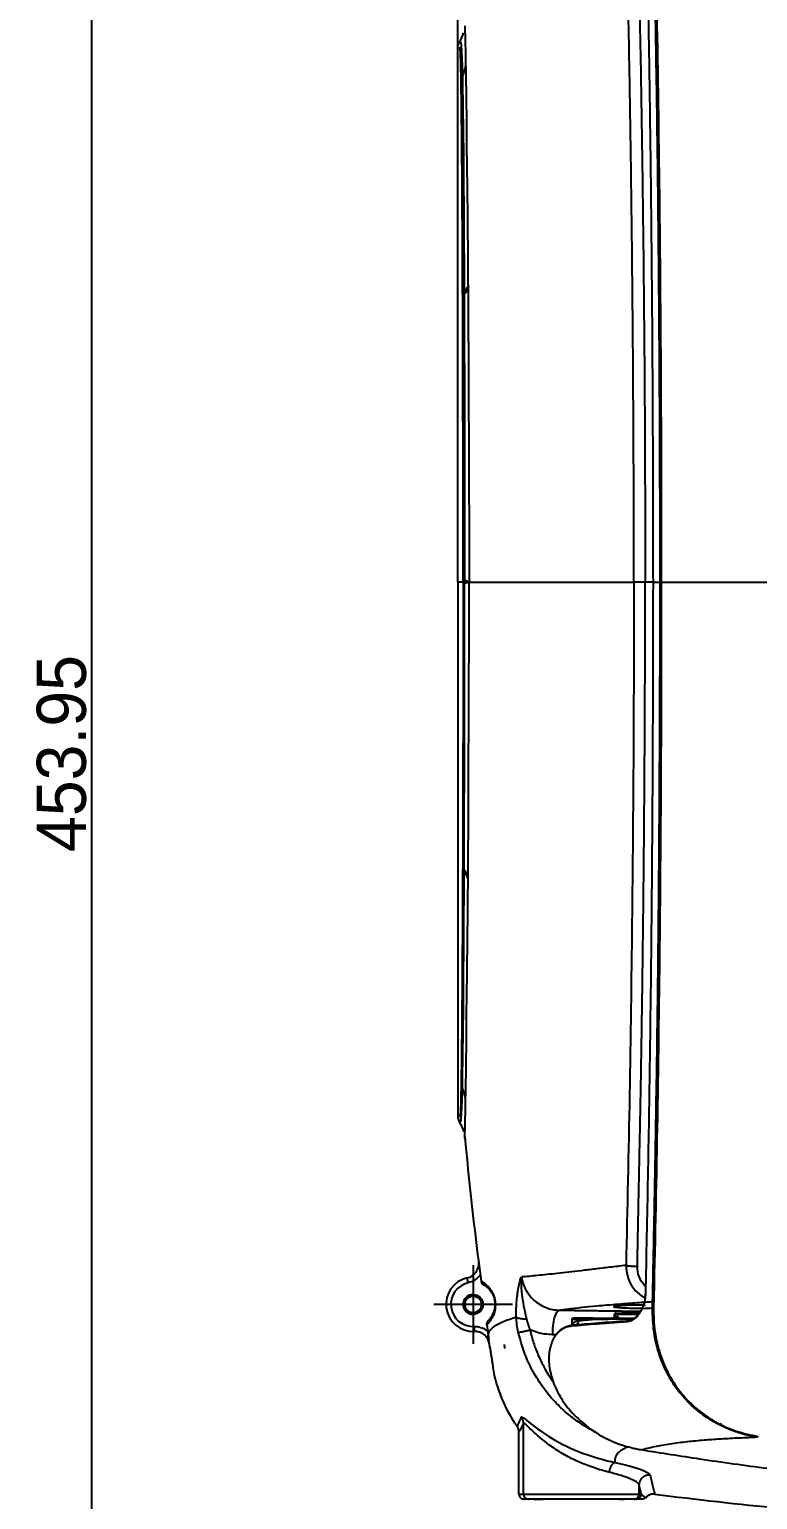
# Model space of a CAD drawing. Header units: millimetres. Extents: x -87 to 534, y -466 to 274.
# Drawn here: x -87 to 61, y -186.4 to 112.3 of the extents above; entities that cross this region are included whole.
import ezdxf

# ---------------------------------------------------------------- set-up
doc = ezdxf.new("R2010")
doc.units = ezdxf.units.MM
doc.header["$MEASUREMENT"] = 0
doc.linetypes.add('CENTER', pattern=[47.5, 22, -8.5, 8.5, -8.5])
doc.layers.add('1', color=7, linetype='Continuous')
doc.layers.add('______', color=7, linetype='Continuous')
doc.styles.add('______', font='gulim_1.ttc')
doc.dimstyles.new('____ ______ 01', dxfattribs={"dimscale": 10, "dimtxt": 1, "dimasz": 1, "dimexe": 0.5, "dimexo": 0.5, "dimgap": 0.09, "dimtad": 1, "dimtoh": 1, "dimzin": 1, "dimdsep": 46, "dimtxsty": '______', "dimcen": 0.5, "dimazin": 0, "dimtfac": 1, "dimtdec": 4, "dimtix": 1, "dimtmove": 0, "dimatfit": 3, "dimfxl": 0, "dimtolj": 1, "dimtzin": 1, "dimarcsym": 0})

# ---------------------------------------------------------------- blocks, each defined once
blk = doc.blocks.new('*D2')
at = {"layer": '______', "color": 0, "lineweight": -2}
for p, q in [((141.55, 192.15), (-79.45, 192.15)), ((-74.45, 182.15), (-74.45, -251.8)), ((341.87, -261.8), (-79.45, -261.8))]:
    blk.add_line(p, q, dxfattribs=at)
at = {"layer": '______', "color": 0}
for points in [[(-72.78, 182.15), (-76.12, 182.15), (-74.45, 192.15)], [(-76.12, -251.8), (-72.78, -251.8), (-74.45, -261.8)]]:
    blk.add_solid(points, dxfattribs=at)
at = {"layer": 'Defpoints', "color": 0}
for p in [(146.55, 192.15), (-74.45, -261.8), (346.87, -261.8)]:
    blk.add_point(p, dxfattribs=at)
at = {"layer": '______', "color": 0, "insert": (-80.48, -34.82), "char_height": 10, "attachment_point": 5, "rotation": 90, "style": '______'}
blk.add_mtext('\\A1;453.95', dxfattribs=at)
blk = doc.blocks.new('*D3')
at = {"layer": '______', "color": 0, "lineweight": -2}
for p, q in [((0, 5), (0, 266)), ((533.92, 4.98), (533.92, 266)), ((10, 261), (523.92, 261))]:
    blk.add_line(p, q, dxfattribs=at)
at = {"layer": '______', "color": 0}
for points in [[(10, 262.67), (10, 259.33), (0, 261)], [(523.92, 259.33), (523.92, 262.67), (533.92, 261)]]:
    blk.add_solid(points, dxfattribs=at)
at = {"layer": 'Defpoints', "color": 0}
for p in [(533.92, 261), (0, 0), (533.92, -0.02)]:
    blk.add_point(p, dxfattribs=at)
at = {"layer": '______', "color": 0, "insert": (266.96, 267.02), "char_height": 10, "attachment_point": 5, "style": '______'}
blk.add_mtext('\\A1;533.92', dxfattribs=at)

msp = doc.modelspace()

# ---------------------------------------------------------------- linework, layer by layer
at = {"layer": '1', "color": 157}
for p, q in [((1.107, 0), (0, 0)), ((2.161, -142.328), (1.947, -141.351)), ((31.854, -149.199), (31.854, -148.799)), ((31.931, -148.799), (31.854, -148.799)), ((31.854, -149.199), (31.931, -149.199)), ((31.931, -148.799), (31.931, -149.199)), ((31.931, -149.199), (32.364, -149.199)), ((3.127, -152.223), (3.127, -152.223)), ((3.323, -151.219), (3.367, -152.218)), ((5.895, -150.862), (5.887, -150.861)), ((23.208, -149.799), (23.208, -150.933)), ((27.306, -149.799), (23.208, -149.799)), ((27.523, -149.499), (23.508, -149.499)), ((12.452, -185.273), (12.452, -172.677)), ((13.379, -185.273), (13.379, -170.873)), ((31.962, -178.842), (31.962, -178.842)), ((36.865, -185.273), (36.865, -183.392)), ((12.452, -185.273), (13.379, -185.273)), ((14.378, -186.273), (13.452, -186.273)), ((15.456, -186.273), (16.362, -186.273)), ((16.362, -186.273), (17.394, -186.273)), ((32.861, -186.273), (17.394, -186.273)), ((32.861, -186.273), (33.886, -186.273)), ((34.792, -186.273), (33.886, -186.273)), ((36.315, -186.273), (35.865, -186.273)), ((36.865, -185.273), (37.314, -185.273))]:
    msp.add_line(p, q, dxfattribs=at)
at = {"layer": '1', "color": 8, "linetype": 'CENTER'}
for p, q in [((3.127, -138.723), (3.127, -154.723)), ((3.127, -138.723), (3.127, -154.723)), ((3.127, -138.723), (3.127, -154.723)), ((3.127, -138.723), (3.127, -154.723)), ((11.127, -146.723), (-4.873, -146.723)), ((11.127, -146.723), (-4.873, -146.723)), ((11.127, -146.723), (-4.873, -146.723)), ((11.127, -146.723), (-4.873, -146.723))]:
    msp.add_line(p, q, dxfattribs=at)
at = {"layer": '1', "color": 157}
for radius in [2, 1.7]:
    msp.add_circle((3.127, -146.723), radius, dxfattribs=at)
for centre, radius, start, end in [((3.127, -146.723), 5.5, 102.39308, 272.499), ((3.127, -146.723), 4.5, 102.39308, 272.499), ((3.127, -146.723), 2, 90, 180.00001), ((3.127, -146.723), 2, 180.00001, 270.00002), ((31.554, -149.199), 0.3, 270.00013, 360), ((32.154, -148.799), 0.3, 90, 180), ((3.127, -146.723), 5.5, 269.99768, 272.71209), ((23.508, -149.799), 0.3, 90.00013, 180.00013), ((153.082, 712.165), 904.533, 262.820233, 266.075852)]:
    msp.add_arc(centre, radius, start, end, dxfattribs=at)
for points, degree, knots in [([(41.152, -0.014), (41.147, 4.12), (41.136, 12.368), (41.102, 24.715), (41.044, 39.113), (40.945, 55.537), (40.784, 73.984), (40.564, 92.397), (40.287, 110.762), (39.963, 129.123), (39.712, 141.301), (39.587, 147.41)], 3, [0, 0, 0, 0, 0.0836842, 0.1670084, 0.2500317, 0.3753956, 0.5000122, 0.6245743, 0.749984, 0.8745569, 1, 1, 1, 1]), ([(39.811, 147.424), (40.372, 123.073), (40.779, 98.582), (41.287, 49.39), (41.393, 24.666), (41.384, -0.014)], 3, [0, 0, 0, 0, 0.5, 0.5, 1, 1, 1, 1]), ([(38.147, 144.794), (38.25, 139.992), (38.456, 130.402), (38.724, 115.984), (38.96, 101.563), (39.16, 87.124), (39.364, 69.497), (39.538, 48.606), (39.657, 24.371), (39.682, 8.14), (39.695, -0.014)], 3, [0, 0, 0, 0, 0.1003904, 0.2004745, 0.3003679, 0.4001747, 0.4999979, 0.6653915, 0.8319029, 1, 1, 1, 1]), ([(35.812, -0.014), (35.808, 4.641), (35.801, 13.943), (35.752, 27.886), (35.674, 41.813), (35.563, 55.734), (35.41, 70.802), (35.203, 86.995), (34.975, 101.416), (34.788, 111.485), (34.671, 117.238), (34.548, 122.974), (34.393, 130.158), (34.275, 135.892), (34.215, 138.775)], 3, [0, 0, 0, 0, 0.1001357, 0.2001149, 0.3000353, 0.3999948, 0.5000916, 0.625112, 0.7498885, 0.8123661, 0.8436147, 0.8748711, 0.937086, 1, 1, 1, 1]), ([(36.511, 138.912), (36.557, 136.495), (36.667, 130.755), (36.903, 119.254), (37.202, 104.44), (37.48, 87.117), (37.733, 67.88), (37.936, 46.618), (38.076, 23.368), (38.095, 7.799), (38.106, -0.014)], 3, [0, 0, 0, 0, 0.0526649, 0.1251206, 0.2501043, 0.3740227, 0.4999107, 0.6653788, 0.8320924, 1, 1, 1, 1]), ([(1.448, 112.999), (1.446, 112.965), (1.441, 112.896), (1.456, 112.904), (1.464, 112.754), (1.471, 112.182), (1.505, 110.89), (1.561, 108.353), (1.599, 106.211), (1.619, 105.087)], 3, [0, 0, 0, 0, 0.0615534, 0.1230943, 0.1724818, 0.2477242, 0.4978063, 0.736415, 1, 1, 1, 1]), ([(0, 108.267), (0, 108.399), (0.009, 108.531), (0.044, 108.793), (0.07, 108.923), (0.169, 109.291), (0.265, 109.525), (0.387, 109.741)], 3, [0, 0, 0, 0, 0.2567863, 0.2567863, 0.5135724, 0.5135724, 1, 1, 1, 1]), ([(0.705, 101.994), (0.674, 104), (0.636, 105.453), (0.597, 106.923), (0.553, 107.714), (0.509, 108.508), (0.463, 108.556), (0.444, 108.575), (0.416, 108.549), (0.413, 108.546), (0.393, 108.525), (0.379, 108.51), (0.37, 108.505), (0.19, 108.388), (0, 108.267)], 2, [0, 0, 0, 0.125, 0.125, 0.25, 0.25, 0.375, 0.375, 0.4375, 0.4375, 0.46875, 0.46875, 0.5, 0.5, 1, 1, 1]), ([(0, 0), (0, 12.454), (0, 24.909), (0, 60.998), (0, 84.632), (0, 108.267)], 3, [0, 0, 0, 0, 0.3451009, 0.3451009, 1, 1, 1, 1]), ([(0.387, 109.741), (0.415, 109.725), (0.463, 109.698), (0.533, 109.662), (0.585, 109.609), (0.626, 109.615), (0.662, 109.533), (0.697, 109.09), (0.734, 108.496), (0.787, 107.644), (0.856, 106.246), (0.921, 104.564), (0.954, 103.269), (0.967, 102.783)], 3, [0, 0, 0, 0, 0.2219392, 0.3890408, 0.5014479, 0.5869704, 0.6570586, 0.7116862, 0.7510676, 0.8070595, 0.8755674, 0.9532218, 1, 1, 1, 1]), ([(1.617, 105.081), (1.63, 104.338), (1.656, 102.833), (1.697, 100.382), (1.736, 97.759), (1.775, 94.346), (1.812, 89.663), (1.82, 85.389), (1.892, 82.341), (1.936, 80.498), (1.961, 77.038), (2.009, 72.17), (2.058, 66.162), (2.086, 62.145), (2.1, 60.104)], 3, [0, 0, 0, 0, 0.0599438, 0.1214214, 0.1846725, 0.24992, 0.3597342, 0.4998428, 0.527766, 0.5624321, 0.621668, 0.7494799, 0.872698, 1, 1, 1, 1]), ([(1.012, 58.56), (0.985, 66.304), (0.949, 73.927), (0.877, 85.033), (0.852, 88.696), (0.787, 95.644), (0.749, 98.945), (0.705, 101.993)], 3, [0, 0, 0, 0, 0.5, 0.5, 0.75, 0.75, 1, 1, 1, 1]), ([(0.973, 102.792), (0.981, 101.88), (0.998, 99.919), (1.042, 96.612), (1.11, 92.101), (1.172, 87.116), (1.199, 81.763), (1.224, 76.497), (1.259, 70.522), (1.297, 64.449), (1.304, 60.531), (1.308, 58.804)], 3, [0, 0, 0, 0, 0.0723586, 0.1556155, 0.2499381, 0.4008788, 0.4997089, 0.6075127, 0.7498504, 0.8897671, 1, 1, 1, 1]), ([(1.013, 58.175), (1.013, 58.225), (1.013, 58.274), (1.013, 58.362), (1.013, 58.399), (1.012, 58.475), (1.012, 58.513), (1.012, 58.551)], 3, [0, 0, 0, 0, 0.395446, 0.395446, 0.697723, 0.697723, 1, 1, 1, 1]), ([(1.107, 0.314), (1.108, 15.071), (1.085, 29.383), (1.062, 44.078), (1.013, 58.175)], 2, [0, 0, 0, 0.5, 0.5, 1, 1, 1]), ([(1.308, 58.795), (1.308, 58.795), (1.308, 58.795), (1.308, 58.763), (1.308, 58.731), (1.308, 58.666), (1.308, 58.634), (1.308, 58.541), (1.308, 58.479), (1.308, 58.418), (1.308, 58.418), (1.308, 58.418)], 3, [0, 0, 0, 0, 0.0001562, 0.0001562, 0.2560006, 0.2560006, 0.511845, 0.511845, 0.9998438, 0.9998438, 1, 1, 1, 1]), ([(1.308, 58.418), (1.317, 55.722), (1.348, 46.145), (1.384, 31.326), (1.409, 14.617), (1.4, 4.874), (1.396, 0.307)], 3, [0, 0, 0, 0, 0.1407698, 0.4999931, 0.7656546, 1, 1, 1, 1]), ([(2.102, 59.719), (2.116, 57.425), (2.145, 52.731), (2.179, 45.475), (2.21, 37.865), (2.25, 27.759), (2.301, 15.102), (2.34, 5.087), (2.36, 0.004)], 3, [0, 0, 0, 0, 0.1168085, 0.239001, 0.3667011, 0.5000223, 0.7462827, 1, 1, 1, 1]), ([(0, 0), (0, -12.454), (0, -24.909), (-0.001, -60.998), (-0.001, -84.632), (-0.001, -108.267)], 3, [0, 0, 0, 0, 0.3451009, 0.3451009, 1, 1, 1, 1]), ([(1.107, 0), (1.107, 0.033), (1.107, 0.065), (1.107, 0.134), (1.107, 0.17), (1.107, 0.242), (1.107, 0.278), (1.107, 0.314)], 3, [0, 0, 0, 0, 0.3117562, 0.3117562, 0.6558781, 0.6558781, 1, 1, 1, 1]), ([(1.396, 0.307), (1.396, 0.307), (1.396, 0.307), (1.396, 0.271), (1.395, 0.235), (1.395, 0.162), (1.395, 0.126), (1.395, 0.06), (1.395, 0.03), (1.395, 0)], 3, [0, 0, 0, 0, 0.0001762, 0.0001762, 0.3536428, 0.3536428, 0.7073046, 0.7073046, 1, 1, 1, 1]), ([(1.107, -0.314), (1.107, -2.506), (1.107, -7.931), (1.101, -17.629), (1.086, -29.963), (1.062, -41.44), (1.036, -51.027), (1.021, -55.792), (1.013, -58.175)], 3, [0, 0, 0, 0, 0.1129409, 0.2796276, 0.5000505, 0.7499986, 0.8749873, 1, 1, 1, 1]), ([(1.107, 0), (1.107, -0.033), (1.107, -0.065), (1.107, -0.134), (1.107, -0.17), (1.107, -0.242), (1.107, -0.278), (1.107, -0.314)], 3, [0, 0, 0, 0, 0.3117562, 0.3117562, 0.6558781, 0.6558781, 1, 1, 1, 1]), ([(1.308, -58.418), (1.326, -48.789), (1.366, -39.074), (1.406, -19.673), (1.409, -9.985), (1.396, -0.307)], 3, [0, 0, 0, 0, 0.50299, 0.50299, 1, 1, 1, 1]), ([(1.396, -0.307), (1.396, -0.307), (1.396, -0.307), (1.396, -0.271), (1.395, -0.235), (1.395, -0.162), (1.395, -0.126), (1.395, -0.06), (1.395, -0.03), (1.395, 0)], 3, [0, 0, 0, 0, 0.0001762, 0.0001762, 0.3536428, 0.3536428, 0.7073046, 0.7073046, 1, 1, 1, 1]), ([(2.313, 0), (2.242, 0), (2.168, 0), (1.985, 0), (1.873, 0), (1.64, 0), (1.52, 0), (1.395, 0)], 3, [0, 0, 0, 0, 0.2630742, 0.2630742, 0.6345083, 0.6345083, 1, 1, 1, 1]), ([(2.123, -59.773), (2.132, -58.459), (2.152, -55.508), (2.173, -50.569), (2.185, -44.845), (2.205, -37.89), (2.255, -27.928), (2.296, -16.913), (2.335, -6.897), (2.354, -1.886), (2.36, -0.005)], 3, [0, 0, 0, 0, 0.0669438, 0.1503182, 0.2500453, 0.3555515, 0.5000908, 0.7500149, 0.9061592, 1, 1, 1, 1]), ([(22.694, -0.018), (23.507, -0.017), (24.336, -0.016), (26.123, -0.015), (27.086, -0.014), (28.31, -0.013), (28.528, -0.012), (28.988, -0.012), (29.217, -0.012), (29.906, -0.011), (30.365, -0.011), (32.486, -0.009), (34.148, -0.007), (35.81, -0.005)], 3, [0, 0, 0, 0, 0.1894496, 0.1894496, 0.4022244, 0.4022244, 0.4554181, 0.4554181, 0.5086117, 0.5086117, 0.6149991, 0.6149991, 1, 1, 1, 1]), ([(35.812, -0.014), (35.807, -23.115), (35.679, -46.246), (35.29, -80.889), (35.125, -92.505), (34.721, -115.689), (34.449, -127.254), (34.216, -138.802)], 3, [0, 0, 0, 0, 0.4970003, 0.4970003, 0.7485002, 0.7485002, 1, 1, 1, 1]), ([(39.695, -0.014), (39.689, -4.917), (39.675, -14.693), (39.629, -29.311), (39.559, -43.842), (39.459, -58.297), (39.297, -75.949), (39.039, -96.801), (38.65, -120.864), (38.314, -136.835), (38.146, -144.836)], 3, [0, 0, 0, 0, 0.1010761, 0.2015145, 0.301416, 0.4008816, 0.5000129, 0.6663591, 0.8328563, 1, 1, 1, 1]), ([(39.586, -147.438), (39.671, -143.361), (39.84, -135.227), (40.07, -123.019), (40.318, -108.75), (40.564, -92.424), (40.784, -74.012), (40.945, -55.565), (41.055, -37.088), (41.125, -18.556), (41.143, -6.207), (41.152, -0.014)], 3, [0, 0, 0, 0, 0.0837363, 0.1670539, 0.2500185, 0.3754274, 0.4999903, 0.624606, 0.7499708, 0.8746132, 1, 1, 1, 1]), ([(41.384, -0.014), (41.393, -24.694), (41.287, -49.417), (40.779, -98.61), (40.372, -123.1), (39.81, -147.451)], 3, [0, 0, 0, 0, 0.5, 0.5, 1, 1, 1, 1]), ([(41.383, -0.014), (41.362, -0.014), (41.34, -0.014), (41.295, -0.014), (41.272, -0.014), (41.229, -0.014), (41.208, -0.014), (41.176, -0.014), (41.164, -0.014), (41.153, -0.014)], 3, [0, 0, 0, 0, 0.2683524, 0.2683524, 0.5367455, 0.5367455, 0.8051381, 0.8051381, 1, 1, 1, 1]), ([(41.384, -0.014), (54.253, -0.015), (67.418, -0.015), (93.984, -0.015), (107.446, -0.015), (121.06, -0.014)], 3, [0, 0, 0, 0, 0.5, 0.5, 1, 1, 1, 1]), ([(1.011, -58.56), (0.984, -66.304), (0.948, -73.927), (0.876, -85.033), (0.85, -88.696), (0.785, -95.644), (0.747, -98.945), (0.703, -101.993)], 3, [0, 0, 0, 0, 0.5, 0.5, 0.75, 0.75, 1, 1, 1, 1]), ([(0.972, -102.791), (0.98, -101.827), (0.999, -99.483), (1.063, -95.112), (1.156, -89.129), (1.191, -84.404), (1.198, -81.785), (1.198, -81.784), (1.198, -81.783), (1.198, -81.782), (1.198, -81.779), (1.198, -81.773), (1.198, -81.76), (1.198, -81.734), (1.198, -81.683), (1.198, -81.581), (1.199, -81.377), (1.2, -80.968), (1.203, -80.148), (1.21, -78.505), (1.228, -75.2), (1.257, -70.434), (1.293, -64.656), (1.302, -60.755), (1.307, -58.804)], 3, [0, 0, 0, 0, 0.0763641, 0.1856754, 0.3279499, 0.5020526, 0.5020678, 0.5020829, 0.5020981, 0.5021132, 0.5021739, 0.5022951, 0.5025376, 0.5030226, 0.5039927, 0.5059328, 0.5098133, 0.5175753, 0.5331033, 0.5641736, 0.6263622, 0.7508619, 0.8753927, 1, 1, 1, 1]), ([(1.013, -58.175), (1.012, -58.225), (1.012, -58.274), (1.012, -58.362), (1.012, -58.399), (1.012, -58.475), (1.011, -58.513), (1.011, -58.551)], 3, [0, 0, 0, 0, 0.395446, 0.395446, 0.697723, 0.697723, 1, 1, 1, 1]), ([(1.307, -58.795), (1.307, -58.795), (1.307, -58.795), (1.307, -58.763), (1.307, -58.731), (1.307, -58.666), (1.307, -58.634), (1.307, -58.541), (1.308, -58.479), (1.308, -58.418), (1.308, -58.418), (1.308, -58.418)], 3, [0, 0, 0, 0, 0.0001562, 0.0001562, 0.2560006, 0.2560006, 0.511845, 0.511845, 0.9998438, 0.9998438, 1, 1, 1, 1]), ([(2.123, -59.773), (2.114, -59.755), (2.106, -59.737), (1.873, -59.266), (1.609, -58.82), (1.308, -58.418)], 3, [0, 0, 0, 0, 0.0376358, 0.0376358, 1, 1, 1, 1]), ([(2.12, -60.157), (2.112, -60.139), (2.103, -60.122), (1.872, -59.649), (1.608, -59.2), (1.308, -58.796)], 3, [0, 0, 0, 0, 0.0369832, 0.0369832, 1, 1, 1, 1]), ([(1.613, -105.067), (1.664, -101.998), (1.726, -98.538), (1.797, -91.3), (1.796, -87.485), (1.976, -76.139), (2.056, -68.187), (2.12, -60.157)], 3, [0, 0, 0, 0, 0.25, 0.25, 0.5, 0.5, 1, 1, 1, 1]), ([(2.12, -60.157), (2.12, -60.125), (2.121, -60.093), (2.121, -60.029), (2.121, -59.997), (2.122, -59.901), (2.123, -59.837), (2.123, -59.773)], 3, [0, 0, 0, 0, 0.2502241, 0.2502241, 0.5004482, 0.5004482, 1, 1, 1, 1]), ([(0.703, -101.994), (0.662, -104.671), (0.61, -106.68), (0.521, -108.26), (0.491, -108.534), (0.444, -108.568), (0.429, -108.547), (0.398, -108.524), (0.382, -108.513), (0.244, -108.425), (0.121, -108.346), (-0.001, -108.267)], 3, [0, 0, 0, 0, 0.2514998, 0.2514998, 0.3772498, 0.3772498, 0.4401249, 0.4401249, 0.5029999, 0.5029999, 1, 1, 1, 1]), ([(0.386, -109.741), (0.445, -109.707), (0.509, -109.666), (0.591, -109.614), (0.6, -109.607), (0.617, -109.593), (0.628, -109.605), (0.66, -109.521), (0.685, -109.213), (0.793, -107.589), (0.903, -105.598), (0.966, -102.783)], 3, [0, 0, 0, 0, 0.4967648, 0.4967648, 0.5596801, 0.5596801, 0.6225953, 0.6225953, 0.7484259, 0.7484259, 1, 1, 1, 1]), ([(1.44, -112.95), (1.439, -112.926), (1.437, -112.891), (1.442, -112.86), (1.45, -112.769), (1.461, -112.254), (1.497, -110.781), (1.548, -108.745), (1.584, -106.762), (1.602, -105.736), (1.613, -105.067)], 3, [0, 0, 0, 0, 0.0614814, 0.0922238, 0.1229722, 0.2470959, 0.4975967, 0.7623219, 0.845232, 1, 1, 1, 1]), ([(-0.001, -108.267), (-0.001, -108.399), (0.007, -108.531), (0.042, -108.793), (0.068, -108.923), (0.168, -109.291), (0.264, -109.525), (0.386, -109.741)], 3, [0, 0, 0, 0, 0.2567863, 0.2567863, 0.5135724, 0.5135724, 1, 1, 1, 1]), ([(1.446, -112.999), (1.445, -112.998), (1.444, -112.989), (1.442, -112.968), (1.44, -112.95)], 3, [0, 0, 0, 0, 0.1296407, 1, 1, 1, 1]), ([(1.475, -112.954), (1.633, -114.671), (2.43, -122.978), (3.532, -132.666), (4.579, -140.621), (4.767, -142.018)], 3, [0, 0, 0, 0, 0.1766169, 0.8553578, 1, 1, 1, 1]), ([(1.947, -141.351), (2.604, -141.207), (3.305, -140.786), (4.199, -139.522), (4.363, -138.721), (4.28, -138.053)], 3, [0, 0, 0, 0, 0.5, 0.5, 1, 1, 1, 1]), ([(34.215, -138.802), (33.1, -138.934), (30.905, -139.192), (27.878, -139.551), (25.097, -139.879), (22.561, -140.175), (20.249, -140.439), (18.147, -140.67), (16.242, -140.868), (14.516, -141.035), (13.488, -141.119), (12.983, -141.16)], 3, [0, 0, 0, 0, 0.1253277, 0.2466476, 0.3641992, 0.4781909, 0.5888003, 0.6961765, 0.8005012, 0.9019025, 1, 1, 1, 1]), ([(34.216, -138.802), (34.235, -140.765), (34.939, -142.637), (36.737, -144.586), (37.409, -145.075), (38.138, -145.426)], 3, [0, 0, 0, 0, 0.6828123, 0.6828123, 1, 1, 1, 1]), ([(38.157, -143.047), (38.081, -142.975), (38.006, -142.901), (36.997, -141.826), (36.484, -140.417), (36.511, -138.939)], 3, [0, 0, 0, 0, 0.0712524, 0.0712524, 1, 1, 1, 1]), ([(4.606, -140.678), (4.545, -140.766), (4.481, -140.852), (4.132, -141.284), (3.787, -141.588), (3.025, -142.059), (2.599, -142.232), (2.161, -142.328)], 3, [0, 0, 0, 0, 0.1056019, 0.1056019, 0.552801, 0.552801, 1, 1, 1, 1]), ([(4.734, -142.005), (4.735, -142.004), (4.761, -142.014), (5.037, -142.163), (5.531, -142.499), (6.046, -142.953), (6.49, -143.451), (6.905, -144.042), (7.248, -144.702), (7.529, -145.517), (7.7, -146.823), (7.584, -148.024), (7.282, -148.95), (6.836, -149.777), (6.406, -150.341), (6.07, -150.708), (5.928, -150.848), (5.9, -150.861), (5.895, -150.862)], 3, [0, 0, 0, 0, 0.0761622, 0.1974664, 0.3009595, 0.3620298, 0.4133706, 0.4564818, 0.487637, 0.5087974, 0.5259273, 0.5579329, 0.6086552, 0.6820754, 0.7791993, 0.8672664, 0.9687393, 1, 1, 1, 1]), ([(6.19, -150.019), (6.188, -150.02), (6.202, -150.006), (6.486, -149.764), (6.928, -149.145), (7.132, -148.788), (7.283, -148.455), (7.419, -148.097), (7.551, -147.636), (7.634, -147.002), (7.622, -146.423), (7.571, -145.95), (7.449, -145.439), (7.297, -145.011), (7.107, -144.608), (6.887, -144.239), (6.605, -143.853), (6.277, -143.497), (5.862, -143.135), (5.472, -142.876), (5.263, -142.762), (5.245, -142.752), (5.245, -142.752)], 3, [0, 0, 0, 0, 0.0860833, 0.2889547, 0.343025, 0.3903055, 0.4120292, 0.431059, 0.4687042, 0.4922636, 0.4978515, 0.5068358, 0.516922, 0.5309084, 0.5499448, 0.5735988, 0.6021375, 0.6503953, 0.7065652, 0.8067031, 0.915392, 1, 1, 1, 1]), ([(11.914, -149.292), (11.907, -148.794), (11.891, -147.77), (11.966, -146.289), (12.119, -144.797), (12.332, -143.387), (12.572, -142.129), (12.777, -141.473), (12.87, -141.174)], 3, [0, 0, 0, 0, 0.1569115, 0.3224434, 0.4989043, 0.6940576, 0.8606015, 1, 1, 1, 1]), ([(12.924, -141.298), (12.907, -141.533), (12.857, -142.203), (12.895, -143.221), (12.995, -144.349), (13.162, -145.742), (13.478, -147.481), (13.817, -148.934), (13.978, -149.628)], 3, [0, 0, 0, 0, 0.0875816, 0.2504144, 0.3654893, 0.500304, 0.7611377, 1, 1, 1, 1]), ([(12.983, -141.163), (13.069, -141.589), (13.245, -142.462), (13.786, -143.717), (14.543, -144.902), (15.519, -145.949), (16.669, -146.804), (17.941, -147.421), (19.269, -147.806), (20.173, -147.861), (20.617, -147.888)], 3, [0, 0, 0, 0, 0.116055, 0.2379762, 0.3644413, 0.4937362, 0.6238904, 0.7528666, 0.8787652, 1, 1, 1, 1]), ([(20.617, -147.888), (21.167, -147.811), (21.796, -147.729), (22.699, -147.618), (22.885, -147.595), (23.174, -147.561), (23.155, -147.563), (23.199, -147.558), (23.224, -147.555), (23.359, -147.539), (23.508, -147.522), (24.466, -147.412), (25.891, -147.25), (28.926, -146.967), (29.597, -146.907), (31.085, -146.779), (31.864, -146.715), (34.023, -146.542), (35.336, -146.446), (37.706, -146.279), (38.724, -146.211), (39.484, -146.162)], 3, [0, 0, 0, 0, 0.1409667, 0.1409667, 0.1762083, 0.1762083, 0.1938292, 0.1938292, 0.21145, 0.21145, 0.2819334, 0.2819334, 0.5638667, 0.5638667, 0.63435, 0.63435, 0.7048334, 0.7048334, 0.8458001, 0.8458001, 1, 1, 1, 1]), ([(38.147, -144.836), (38.123, -145.077), (38.075, -145.567), (37.925, -146.302), (37.728, -146.972), (37.557, -147.377), (37.484, -147.551)], 3, [0, 0, 0, 0, 0.2462765, 0.4999733, 0.7849466, 1, 1, 1, 1]), ([(6.202, -153.109), (6.222, -152.903), (6.262, -152.49), (6.627, -151.898), (7.213, -151.327), (8.038, -150.78), (9.096, -150.257), (10.363, -149.759), (11.398, -149.447), (11.914, -149.292)], 3, [0, 0, 0, 0, 0.1441548, 0.2880875, 0.4316705, 0.5747785, 0.7172829, 0.8590643, 1, 1, 1, 1]), ([(12.317, -152.375), (12.214, -151.859), (12.006, -150.825), (11.945, -149.803), (11.914, -149.292)], 3, [0, 0, 0, 0, 0.4991871, 1, 1, 1, 1]), ([(19.296, -152.881), (19.311, -151.732), (19.45, -150.401), (19.961, -148.471), (20.313, -147.946), (20.617, -147.888)], 3, [0, 0, 0, 0, 0.5, 0.5, 1, 1, 1, 1]), ([(32.154, -148.499), (32.703, -148.499), (34.029, -148.499), (35.528, -148.499), (36.637, -148.499), (36.945, -148.499)], 2, [0, 0, 0, 0.2957596, 0.5915191, 0.8872787, 1, 1, 1]), ([(37.484, -147.551), (37.357, -147.812), (37.102, -148.335), (36.635, -148.987), (36.026, -149.604), (35.251, -150.119), (34.607, -150.224), (34.285, -150.277)], 3, [0, 0, 0, 0, 0.1654358, 0.3309727, 0.4999685, 0.7502279, 1, 1, 1, 1]), ([(34.438, -150.04), (34.705, -150.001), (35.236, -149.923), (35.96, -149.53), (36.546, -149.012), (36.877, -148.604), (37.004, -148.422)], 3, [0, 0, 0, 0, 0.2771668, 0.5507515, 0.8160634, 1, 1, 1, 1]), ([(60.953, -173.715), (60.138, -173.564), (58.52, -173.263), (56.194, -172.542), (53.991, -171.644), (51.934, -170.569), (50.038, -169.345), (48.312, -167.997), (46.765, -166.552), (44.815, -164.383), (42.696, -161.25), (40.853, -156.969), (39.719, -152.326), (39.631, -149.095), (39.586, -147.438)], 3, [0, 0, 0, 0, 0.068092, 0.1350568, 0.2006444, 0.2646163, 0.3267534, 0.3868633, 0.4447853, 0.5003947, 0.6254661, 0.7501354, 0.8718396, 1, 1, 1, 1]), ([(39.81, -147.451), (39.811, -148.264), (39.813, -149.879), (40.065, -152.261), (40.502, -154.586), (41.35, -157.599), (42.89, -161.178), (45.47, -164.975), (48.684, -168.206), (52.431, -170.731), (56.575, -172.62), (59.549, -173.239), (61.043, -173.55)], 3, [0, 0, 0, 0, 0.0632641, 0.1257202, 0.187855, 0.2501609, 0.3749136, 0.4999569, 0.6236713, 0.7494623, 0.8741254, 1, 1, 1, 1]), ([(3.323, -151.219), (3.771, -151.199), (4.228, -151.257), (5.085, -151.516), (5.497, -151.721), (5.945, -152.049), (6.029, -152.115), (6.11, -152.185)], 3, [0, 0, 0, 0, 0.4472128, 0.4472128, 0.8944256, 0.8944256, 1, 1, 1, 1]), ([(6.47, -154.806), (6.378, -154.139), (6.014, -153.407), (4.825, -152.415), (4.04, -152.188), (3.367, -152.218)], 3, [0, 0, 0, 0, 0.5, 0.5, 1, 1, 1, 1]), ([(3.388, -152.217), (3.382, -152.217), (3.377, -152.217), (3.37, -152.218), (3.369, -152.218), (3.367, -152.218)], 3, [0, 0, 0, 0, 0.785767, 0.785767, 1, 1, 1, 1]), ([(6.11, -152.185), (6.14, -152.406), (6.203, -152.875), (6.285, -153.471), (6.335, -153.835), (6.355, -153.976)], 3, [0, 0, 0, 0, 0.3510632, 0.7470137, 1, 1, 1, 1]), ([(13.978, -149.628), (14.077, -150.011), (14.226, -150.584), (14.452, -151.255), (14.575, -151.589), (14.646, -151.779), (14.686, -151.873), (14.705, -151.919)], 3, [0, 0, 0, 0, 0.5004775, 0.7503269, 0.8755824, 0.9383488, 1, 1, 1, 1]), ([(19.296, -152.881), (18.771, -152.854), (17.725, -152.8), (16.179, -152.477), (15.196, -152.108), (14.704, -151.923)], 3, [0, 0, 0, 0, 0.3345151, 0.6661425, 1, 1, 1, 1]), ([(14.704, -151.923), (14.927, -152.81), (15.372, -154.58), (16.355, -157.137), (17.634, -159.739), (18.692, -161.423), (19.316, -162.299)], 3, [0, 0, 0, 0, 0.2389247, 0.4769108, 0.7162522, 1, 1, 1, 1]), ([(23.146, -151.148), (22.795, -151.203), (22.096, -151.314), (21.159, -151.78), (20.326, -152.466), (19.626, -153.374), (19.076, -154.488), (18.577, -156.207), (18.429, -158.714), (19.122, -162.088), (20.666, -165.417), (22.987, -168.646), (25.012, -170.413), (26.085, -171.349)], 3, [0, 0, 0, 0, 0.0625739, 0.1246244, 0.1868763, 0.2500824, 0.3117312, 0.374764, 0.4995479, 0.6210771, 0.7496355, 0.8674002, 1, 1, 1, 1]), ([(19.701, -153.322), (19.731, -153.271), (20.166, -152.548), (21.236, -151.396), (22.613, -151.074), (23.315, -150.911)], 3, [0, 0, 0, 0, 0.0352185, 0.5080296, 1, 1, 1, 1]), ([(23.323, -150.825), (23.406, -150.619), (23.691, -150.246), (24.273, -150.101), (24.583, -150.023)], 3, [0, 0, 0, 0, 0.4666512, 1, 1, 1, 1]), ([(32.053, -150.431), (31.749, -150.452), (30.441, -150.545), (28.253, -150.71), (26.11, -150.884), (24.949, -150.986), (24.636, -151.014)], 3, [0, 0, 0, 0, 0.1136678, 0.4927505, 0.8619552, 1, 1, 1, 1]), ([(35.52, -149.736), (35.466, -149.737), (34.803, -149.738), (33.539, -149.743), (31.512, -149.754), (29.758, -149.768), (28.486, -149.783), (27.885, -149.791), (27.594, -149.795), (27.43, -149.797), (27.349, -149.798), (27.309, -149.799)], 3, [0, 0, 0, 0, 0.0176113, 0.2134029, 0.4123759, 0.7053962, 0.8524397, 0.9261433, 0.9630508, 0.9815201, 1, 1, 1, 1]), ([(6.566, -155.595), (6.507, -155.209), (6.447, -154.824), (6.321, -153.996), (6.219, -153.558), (6.202, -153.109)], 3, [0, 0, 0, 0, 0.4642916, 0.4642916, 1, 1, 1, 1]), ([(28.209, -172.743), (28.196, -172.737), (27.301, -172.302), (25.535, -171.324), (23.022, -169.568), (20.604, -167.455), (18.207, -164.836), (15.864, -161.507), (13.685, -157.311), (12.789, -154.077), (12.317, -152.375)], 3, [0, 0, 0, 0, 0.0016414, 0.1133138, 0.2291676, 0.3486907, 0.4755679, 0.6281381, 0.8042201, 1, 1, 1, 1]), ([(12.099, -171.542), (12.233, -171.251), (12.51, -170.651), (12.787, -169.969), (12.93, -169.617)], 3, [0, 0, 0, 0, 0.4839959, 1, 1, 1, 1]), ([(12.93, -169.617), (13.005, -169.428), (13.705, -170.032), (15.909, -171.786), (17.411, -172.91), (21.026, -175.064), (23.162, -176.102), (27.607, -177.768), (29.925, -178.397), (31.962, -178.842)], 3, [0, 0, 0, 0, 0.25, 0.25, 0.5, 0.5, 0.75, 0.75, 1, 1, 1, 1]), ([(12.452, -172.677), (12.452, -172.558), (12.441, -172.439), (12.401, -172.214), (12.372, -172.106), (12.277, -171.839), (12.197, -171.684), (12.099, -171.542)], 3, [0, 0, 0, 0, 0.2948622, 0.2948622, 0.5703863, 0.5703863, 1, 1, 1, 1]), ([(30.739, -180.804), (30.256, -180.679), (29.296, -180.429), (27.781, -179.96), (26.265, -179.424), (24.34, -178.641), (21.911, -177.432), (19.268, -175.8), (17.335, -174.306), (16.056, -173.191), (15.059, -172.285), (14.18, -171.445), (13.546, -170.857), (13.432, -170.868), (13.379, -170.873)], 3, [0, 0, 0, 0, 0.0633881, 0.126072, 0.188201, 0.2499283, 0.3640932, 0.4998499, 0.6249311, 0.6875033, 0.7496319, 0.8442238, 0.9267469, 1, 1, 1, 1]), ([(26.085, -171.349), (26.374, -171.57), (26.952, -172.014), (28.149, -172.837), (29.744, -173.777), (31.759, -174.731), (33.192, -175.209), (33.89, -175.442)], 3, [0, 0, 0, 0, 0.1250401, 0.2501027, 0.5000715, 0.7567601, 1, 1, 1, 1]), ([(34.659, -175.625), (34.383, -175.744), (33.845, -176.009), (33.144, -176.435), (32.794, -176.753), (32.619, -176.912)], 3, [0, 0, 0, 0, 0.3038063, 0.6512429, 1, 1, 1, 1]), ([(33.89, -175.442), (34.483, -175.611), (35.374, -175.865), (36.401, -176.082), (37.006, -176.198), (37.31, -176.25), (37.493, -176.28)], 3, [0, 0, 0, 0, 0.4999661, 0.7500484, 0.8500554, 1, 1, 1, 1]), ([(60.953, -173.715), (59.706, -173.773), (57.212, -173.887), (53.668, -174.066), (50.287, -174.301), (46.891, -174.607), (43.465, -175.029), (40.18, -175.576), (38.405, -176.041), (37.493, -176.28)], 3, [0, 0, 0, 0, 0.124964, 0.2498278, 0.3651074, 0.4998944, 0.6563417, 0.8234772, 1, 1, 1, 1]), ([(32.619, -176.912), (32.282, -177.254), (32.067, -177.614), (31.927, -178.182), (31.915, -178.354), (31.934, -178.649), (31.948, -178.75), (31.962, -178.842)], 3, [0, 0, 0, 0, 0.5798965, 0.5798965, 0.8698448, 0.8698448, 1, 1, 1, 1]), ([(37.493, -176.28), (41.381, -176.896), (49.851, -178.236), (63.684, -180.147), (79.688, -182.073), (97.89, -183.867), (118.315, -185.391), (145.933, -186.713), (177.103, -187.012), (207.996, -185.966), (229.709, -184.561), (241.107, -183.538), (245.26, -183.165)], 3, [0, 0, 0, 0, 0.0576481, 0.1256011, 0.2038094, 0.2922419, 0.3908989, 0.4998269, 0.6904173, 0.8374524, 0.9407747, 1, 1, 1, 1]), ([(36.865, -183.392), (36.835, -183.314), (36.771, -183.15), (36.455, -182.864), (35.926, -182.536), (34.94, -182.076), (33.3, -181.494), (31.593, -181.034), (30.739, -180.804)], 3, [0, 0, 0, 0, 0.108623, 0.2282038, 0.3587586, 0.5002987, 0.750051, 1, 1, 1, 1]), ([(39.114, -181.428), (39.16, -181.621), (39.206, -181.813), (39.435, -182.776), (39.619, -183.547), (39.879, -184.637), (39.955, -184.957), (40.031, -185.276)], 3, [0, 0, 0, 0, 0.1501426, 0.1501426, 0.7507131, 0.7507131, 1, 1, 1, 1]), ([(13.379, -185.273), (13.484, -185.272), (14.796, -185.272), (19.123, -185.272), (22.114, -185.272), (28.13, -185.272), (31.12, -185.272), (35.448, -185.272), (36.76, -185.273), (36.865, -185.273)], 3, [0, 0, 0, 0, 0.25, 0.25, 0.5, 0.5, 0.75, 0.75, 1, 1, 1, 1]), ([(37.314, -185.273), (37.415, -185.383), (37.574, -185.557), (37.938, -185.774), (38.192, -185.884), (38.298, -185.931)], 3, [0, 0, 0, 0, 0.5000031, 0.7904474, 1, 1, 1, 1]), ([(38.298, -185.931), (38.243, -185.994), (38.179, -186.05), (38.015, -186.161), (37.908, -186.209), (37.713, -186.261), (37.623, -186.273), (37.535, -186.273)], 3, [0, 0, 0, 0, 0.2924205, 0.2924205, 0.6920604, 0.6920604, 1, 1, 1, 1]), ([(40.031, -185.276), (39.811, -185.249), (39.584, -185.258), (39.15, -185.352), (38.939, -185.436), (38.582, -185.655), (38.428, -185.784), (38.298, -185.931)], 3, [0, 0, 0, 0, 0.3468038, 0.3468038, 0.693629, 0.693629, 1, 1, 1, 1])]:
    msp.add_open_spline(points, degree=degree, knots=knots, dxfattribs=at)
for points, degree in [([(0.387, 109.741), (0.716, 110.323), (0.985, 110.948), (1.183, 111.593)], 3), ([(1.617, 105.081), (1.473, 104.28), (1.252, 103.493), (0.97, 102.787)], 3), ([(0.705, 101.994), (0.71, 102.261), (0.801, 102.534), (0.967, 102.78)], 3), ([(2.095, 60.104), (1.872, 59.649), (1.608, 59.2), (1.308, 58.796)], 3), ([(2.1, 60.104), (2.1, 59.976), (2.101, 59.848), (2.102, 59.719)], 3), ([(2.098, 59.72), (1.874, 59.266), (1.609, 58.82), (1.308, 58.418)], 3), ([(1.107, 0.314), (1.114, 0.312), (1.215, 0.31), (1.396, 0.308)], 3), ([(2.313, 0.022), (2.043, 0.118), (1.737, 0.214), (1.396, 0.307)], 3), ([(1.107, 0), (1.114, 0), (1.215, 0), (1.395, 0)], 3), ([(2.312, -0.022), (2.043, -0.118), (1.737, -0.214), (1.396, -0.307)], 3), ([(2.36, -0.005), (2.345, -0.01), (2.33, -0.016), (2.314, -0.021)], 3), ([(2.36, -0.014), (3.822, -0.014), (5.524, -0.014), (7.447, -0.014)], 3), ([(7.447, 0), (11.573, -0.004), (16.74, -0.007), (22.694, -0.009)], 3), ([(39.634, -0.015), (39.124, -0.015), (38.615, -0.014), (38.106, -0.014)], 3), ([(39.695, -0.014), (39.624, -0.014), (39.666, -0.014), (39.764, -0.014)], 3), ([(39.695, -0.014), (40.181, -0.014), (40.666, -0.014), (41.152, -0.014)], 3), ([(41.153, -0.014), (41.153, -0.014), (41.152, -0.014), (41.152, -0.014)], 3), ([(0.703, -101.994), (0.709, -102.261), (0.8, -102.533), (0.966, -102.78)], 3), ([(1.613, -105.067), (1.469, -104.271), (1.249, -103.489), (0.969, -102.787)], 3), ([(0.386, -109.741), (0.714, -110.324), (0.983, -110.948), (1.182, -111.594)], 3), ([(1.44, -112.649), (1.476, -112.999), (1.511, -113.35), (1.547, -113.701)], 3), ([(4.736, -142.002), (4.812, -142.505), (5.257, -142.759)], 2), ([(12.87, -141.174), (12.886, -141.215), (12.902, -141.257), (12.918, -141.299)], 3), ([(12.919, -141.301), (12.939, -141.254), (12.959, -141.208), (12.979, -141.162)], 3), ([(36.73, -148.799), (34.901, -148.799), (33.17, -148.799), (31.931, -148.799)], 3), ([(32.732, -149.49), (32.653, -149.317), (32.514, -149.199), (32.364, -149.199)], 3), ([(37.484, -147.551), (38.185, -147.513), (38.885, -147.475), (39.586, -147.438)], 3), ([(6.2, -150.01), (5.834, -150.37), (5.889, -150.876)], 2), ([(5.929, -150.851), (6.081, -152.008), (6.233, -153.164)], 2), ([(24.636, -151.014), (24.134, -151.058), (23.64, -151.103), (23.146, -151.148)], 3), ([(23.315, -150.911), (26.596, -150.606), (30.306, -150.316), (34.438, -150.04)], 3), ([(24.583, -150.023), (25.265, -149.949), (26.189, -149.874), (27.306, -149.799)], 3), ([(27.523, -149.499), (29.747, -149.499), (32.708, -149.499), (35.873, -149.499)], 3), ([(34.285, -150.277), (33.537, -150.328), (32.789, -150.379), (32.053, -150.431)], 3), ([(6.522, -155.305), (6.836, -157.416), (7.182, -159.525)], 2), ([(9.635, -155.693), (9.592, -155.423), (9.549, -155.154), (9.507, -154.885)], 3), ([(20.052, -152.891), (19.8, -152.888), (19.548, -152.884), (19.296, -152.881)], 3), ([(7.011, -158.457), (7.008, -158.437), (7.005, -158.417), (7.003, -158.397)], 3), ([(12.099, -171.542), (9.609, -167.923), (7.945, -163.845), (7.182, -159.532)], 3), ([(13.379, -170.873), (13.07, -171.53), (12.761, -172.137), (12.452, -172.677)], 3), ([(53.635, -171.145), (53.527, -171.103), (53.419, -171.061), (53.311, -171.017)], 3), ([(31.962, -178.842), (36.17, -179.739), (38.946, -180.723), (39.114, -181.428)], 3), ([(37.314, -185.273), (37.164, -184.646), (37.015, -184.019), (36.865, -183.392)], 3), ([(35.865, -186.273), (35.829, -186.273), (35.364, -186.273), (34.522, -186.273), (33.334, -186.273), (31.845, -186.273), (30.109, -186.273), (28.19, -186.273), (26.158, -186.273), (24.087, -186.273), (22.055, -186.273), (20.136, -186.273), (18.399, -186.273), (16.91, -186.273), (15.723, -186.273), (14.88, -186.273), (14.415, -186.273), (14.378, -186.273)], 2), ([(37.535, -186.273), (36.803, -186.273), (36.474, -186.273), (36.315, -186.273)], 3)]:
    msp.add_open_spline(points, degree=degree, dxfattribs=at)
for points, weights in [([(1.308, 58.804), (1.023, 58.688), (1.012, 58.56)], [0.878217910466, 0.912147677195, 0.992752954991]), ([(1.308, 58.418), (1.025, 58.303), (1.013, 58.175)], [0.878282106791, 0.912224280221, 0.992754846189]), ([(1.107, -0.314), (1.118, -0.311), (1.396, -0.307)], [1, 0.97748580284, 1]), ([(1.011, -58.551), (1.023, -58.679), (1.308, -58.795)], [0.99272123488, 0.912043784951, 0.878136125561]), ([(1.013, -58.175), (1.024, -58.302), (1.308, -58.418)], [0.992723543603, 0.912217605309, 0.878282041197]), ([(38.146, -144.836), (37.958, -144.774), (38.222, -144.769)], [0.998418141547, 0.574612844701, 0.998299645459]), ([(20.617, -147.888), (28.865, -148.006), (37.143, -148.118)], [0.913480967204, 0.915198271858, 0.916964788168]), ([(31.708, -149.499), (31.931, -149.499), (31.931, -149.199)], [0.999999304388, 0.707107248929, 0.999999760128]), ([(32.154, -148.499), (31.931, -148.499), (31.931, -148.799)], [0.999999304387, 0.707107128993, 1]), ([(32.157, -149.499), (32.364, -149.499), (32.364, -149.199)], [0.999999354375, 0.707107103999, 1]), ([(23.978, -150.897), (24.598, -150.73), (24.583, -150.023)], [0.950301651441, 0.751445820918, 0.961317144625]), ([(13.379, -170.873), (13.377, -170.166), (12.93, -169.617)], [0.87939856563, 0.828327811048, 0.878174228429])]:
    msp.add_rational_spline(points, weights, degree=2, dxfattribs=at)
for points, weights, degree, knots in [([(38.106, -0.013), (37.732, -0.013), (37.327, -0.013), (36.413, -0.013), (35.81, -0.014)], [0.886825028039, 0.923356818112, 1, 0.84215657397, 0.854440317438], 2, [4.301349, 4.301349, 4.301349, 4.712389, 4.712389, 5.5589087, 5.5589087, 5.5589087]), ([(36.511, -138.939), (36.725, -127.386), (36.989, -115.806), (37.403, -92.598), (37.571, -80.97), (37.97, -46.292), (38.1, -23.138), (38.106, -0.014)], [0.999999957054, 0.999999958654, 0.999999958544, 0.999999958201, 0.999999958056, 0.999999957709, 0.999999957587, 0.999999957587], 3, [0, 0, 0, 0, 0.2514993, 0.2514993, 0.5029985, 0.5029985, 1, 1, 1, 1]), ([(34.216, -138.802), (34.819, -138.933), (35.755, -138.95), (36.147, -138.957), (36.511, -138.939)], [0.854993988955, 0.839028558558, 1, 0.9255179384, 0.888917105479], 2, [3.8490936, 3.8490936, 3.8490936, 4.712389, 4.712389, 5.1118388, 5.1118388, 5.1118388]), ([(3.127, -145.023), (1.427, -145.023), (1.427, -146.723), (1.427, -148.423), (3.127, -148.423)], [0.999959248284, 0.707127158462, 1, 0.707106689136, 1.0000001841], 2, [1.5709056, 1.5709056, 1.5709056, 3.1415927, 3.1415927, 4.7123895, 4.7123895, 4.7123895]), ([(11.914, -149.292), (12.387, -149.68), (13.82, -149.635), (13.9, -149.633), (13.979, -149.629)], [0.900146749879, 0.77094927757, 1, 0.983848371631, 0.969478109864], 2, [0.3423895, 0.3423895, 0.3423895, 1.5707963, 1.5707963, 1.6574181, 1.6574181, 1.6574181]), ([(37.954, -146.856), (37.953, -146.856), (37.953, -146.856), (31.753, -146.856), (31.753, -147.181), (31.753, -147.481), (37.453, -147.505)], [0.999948910633, 0.999974453088, 1, 0.707106781187, 1, 0.723539604737, 0.968978285585], 2, [4.712252, 4.712252, 4.712252, 4.712389, 4.712389, 6.2831853, 6.2831853, 7.7658518, 7.7658518, 7.7658518]), ([(37.532, -147.407), (37.468, -147.411), (37.451, -147.449), (37.431, -147.493), (37.484, -147.551)], [0.853590079271, 0.855871349283, 1, 0.837721399412, 0.855264949132], 2, [2.3686258, 2.3686258, 2.3686258, 3.1415927, 3.1415927, 4.0118983, 4.0118983, 4.0118983]), ([(39.586, -147.438), (39.645, -147.45), (39.734, -147.452), (39.773, -147.453), (39.809, -147.451)], [0.854115160349, 0.844483149365, 1, 0.925277709336, 0.888681400179], 2, [3.8783468, 3.8783468, 3.8783468, 4.712389, 4.712389, 5.1131272, 5.1131272, 5.1131272]), ([(12.317, -152.375), (12.771, -152.359), (14.194, -152.041), (14.454, -151.983), (14.704, -151.923)], [0.903515961394, 0.768014808123, 1, 0.947757204262, 0.914151300956], 2, [0.3266518, 0.3266518, 0.3266518, 1.5707963, 1.5707963, 1.8509762, 1.8509762, 1.8509762]), ([(23.315, -150.911), (23.305, -150.91), (23.296, -150.911), (23.123, -150.927), (23.142, -151.126), (23.143, -151.137), (23.145, -151.148)], [0.960339759431, 0.97860738552, 1, 0.707106781187, 1, 0.97809672642, 0.959469413925], 2, [3.0268633, 3.0268633, 3.0268633, 3.1415927, 3.1415927, 4.712389, 4.712389, 4.829857, 4.829857, 4.829857]), ([(27.523, -149.499), (27.306, -149.499), (27.306, -149.799), (27.306, -149.799), (27.306, -149.799)], [1, 0.707106781187, 1, 0.999999662266, 0.999999324532], 2, [0, 0, 0, 1.5707963, 1.5707963, 1.5707981, 1.5707981, 1.5707981]), ([(34.438, -150.04), (34.431, -150.04), (34.425, -150.041), (34.269, -150.051), (34.282, -150.25), (34.283, -150.264), (34.285, -150.277)], [0.967821896656, 0.982914262865, 1, 0.707106781187, 1, 0.972892262316, 0.950802253929], 2, [3.0499613, 3.0499613, 3.0499613, 3.1415927, 3.1415927, 4.712389, 4.712389, 4.8577687, 4.8577687, 4.8577687]), ([(31.962, -178.842), (31.132, -178.94), (30.776, -180.608), (30.755, -180.706), (30.739, -180.804)], [0.943285081635, 0.738919617606, 1, 0.979709672623, 0.962230590838], 2, [3.312206, 3.312206, 3.312206, 4.712389, 4.712389, 4.8212067, 4.8212067, 4.8212067]), ([(39.114, -181.428), (38.756, -181.385), (38.404, -181.469), (36.873, -181.835), (36.865, -183.392)], [0.893799973061, 0.930325622178, 1, 0.754124444171, 0.921060009058], 2, [4.3387229, 4.3387229, 4.3387229, 4.712389, 4.712389, 6.031028, 6.031028, 6.031028]), ([(12.452, -185.273), (12.452, -185.273), (12.452, -185.273), (12.452, -186.273), (13.452, -186.273)], [0.999998339591, 0.999999169793, 1, 0.707106781187, 1], 2, [3.1415882, 3.1415882, 3.1415882, 3.1415927, 3.1415927, 4.712389, 4.712389, 4.712389]), ([(13.379, -185.273), (13.379, -185.273), (13.379, -185.273), (13.379, -186.273), (14.378, -186.273)], [0.999996679972, 0.999998339977, 1, 0.707107610988, 0.999998340402], 2, [1.5707874, 1.5707874, 1.5707874, 1.5707963, 1.5707963, 3.1415882, 3.1415882, 3.1415882]), ([(35.865, -186.273), (35.865, -186.273), (35.865, -186.273), (36.865, -186.273), (36.865, -185.273)], [0.999998340401, 0.999999170198, 1, 0.707106780195, 1.00000000198], 2, [3.1415882, 3.1415882, 3.1415882, 3.1415927, 3.1415927, 4.712389, 4.712389, 4.712389]), ([(36.315, -186.273), (36.315, -186.273), (36.315, -186.273), (37.314, -186.273), (37.314, -185.273)], [0.999998340401, 0.999999170198, 1, 0.707106780195, 1.00000000198], 2, [3.1415882, 3.1415882, 3.1415882, 3.1415927, 3.1415927, 4.712389, 4.712389, 4.712389])]:
    msp.add_rational_spline(points, weights, degree=degree, knots=knots, dxfattribs=at)

# ---------------------------------------------------------------- dimensions: what is measured, and where the dimension line sits
at = {"layer": '______'}
dim = msp.add_linear_dim(base=(533.923, 261), p1=(0, 0), p2=(533.923, -0.016), dimstyle='____ ______ 01', override={"dimtmove": 1}, dxfattribs=at)
dim.commit()
dim.dimension.update_dxf_attribs({"geometry": '*D3', "text_midpoint": (266.961, 267.025)})
dim = msp.add_linear_dim(base=(-74.451, -261.797), p1=(146.549, 192.153), p2=(346.868, -261.797), angle=90, dimstyle='____ ______ 01', override={"dimtmove": 1}, dxfattribs=at)
dim.commit()
dim.dimension.update_dxf_attribs({"geometry": '*D2', "text_midpoint": (-80.481, -34.822)})

doc.saveas('drawing.dxf')
